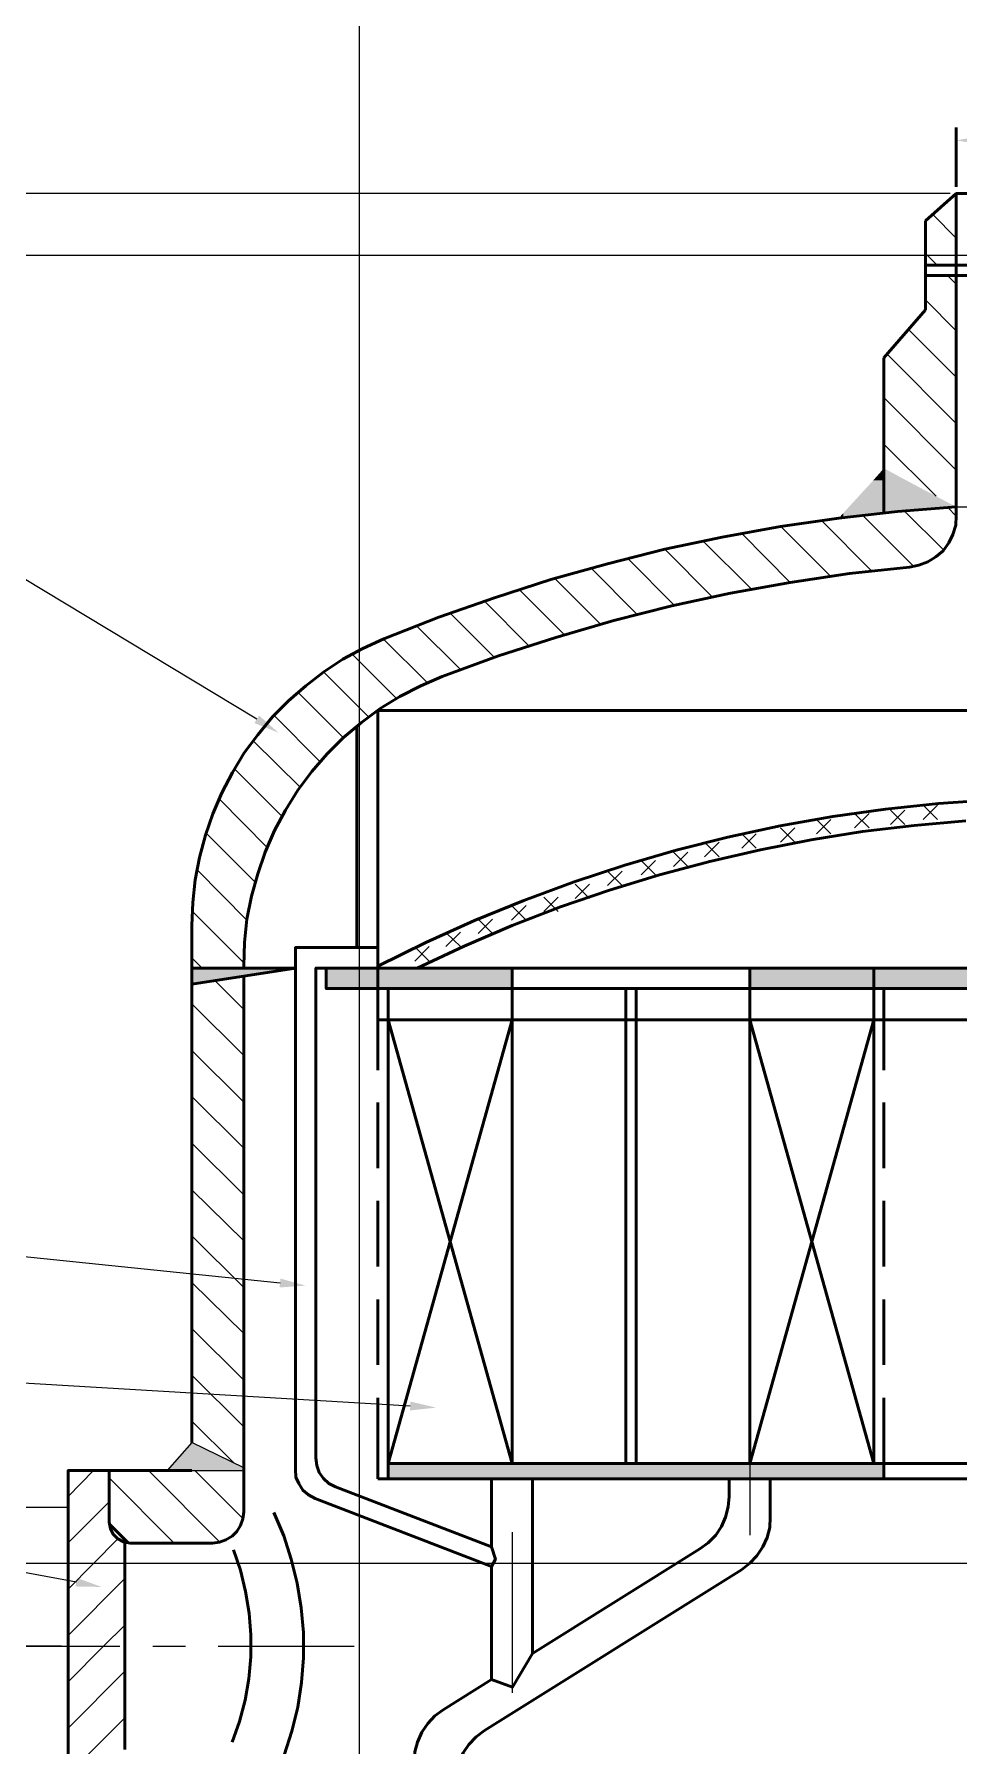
# Model space of a CAD drawing. Header units: millimetres. Extents: x 0 to 841, y 0 to 1189.
# Drawn here: x 138.7 to 222.7, y 815.7 to 971.3 of the extents above; entities that cross this region are included whole.
import ezdxf

# ---------------------------------------------------------------- set-up
doc = ezdxf.new("R2010")
doc.units = ezdxf.units.MM
doc.layers.add('C00-00-00', color=7, linetype='Continuous')
doc.layers.add('CBF-BF-BF', color=7, linetype='Continuous', true_color=0xbfbfbf)

msp = doc.modelspace()

# ---------------------------------------------------------------- hatches: boundary and pattern name
at = {"layer": 'C00-00-00'}
h = msp.add_hatch(color=256, dxfattribs=at)
h.dxf.hatch_style = 2
h.paths.add_polyline_path([(224.79, 962.093439), (224.79, 961.289106), (222.419333, 961.670106)])
h = msp.add_hatch(color=256, dxfattribs=at)
h.dxf.hatch_style = 2
h.paths.add_polyline_path([(214.884, 930.766772), (215.857667, 927.803439), (212.174667, 927.803439)])
h = msp.add_hatch(color=256, dxfattribs=at)
h.dxf.hatch_style = 2
h.paths.add_polyline_path([(215.857667, 931.867439), (215.857667, 930.766772), (214.884, 930.766772)])
h = msp.add_hatch(color=256, dxfattribs=at)
h.dxf.hatch_style = 2
h.paths.add_polyline_path([(214.884, 930.766772), (215.857667, 930.766772), (215.857667, 927.803439)])
h = msp.add_hatch(color=256, dxfattribs=at)
h.dxf.hatch_style = 2
h.paths.add_polyline_path([(215.857667, 931.867439), (217.889667, 930.766772), (215.857667, 930.766772)])
h = msp.add_hatch(color=256, dxfattribs=at)
h.dxf.hatch_style = 2
h.paths.add_polyline_path([(215.857667, 930.766772), (222.419333, 928.353772), (215.857667, 928.353772)])
h = msp.add_hatch(color=256, dxfattribs=at)
h.dxf.hatch_style = 2
h.paths.add_polyline_path([(215.857667, 930.766772), (217.889667, 930.766772), (222.419333, 928.353772)])
h = msp.add_hatch(color=256, dxfattribs=at)
h.dxf.hatch_style = 2
h.paths.add_polyline_path([(211.793667, 927.380106), (212.174667, 927.380106), (211.751333, 927.337772)])
h = msp.add_hatch(color=256, dxfattribs=at)
h.dxf.hatch_style = 2
h.paths.add_polyline_path([(212.174667, 927.803439), (212.174667, 927.380106), (211.793667, 927.380106)])
h = msp.add_hatch(color=256, dxfattribs=at)
h.dxf.hatch_style = 2
h.paths.add_polyline_path([(212.174667, 927.803439), (215.857667, 927.803439), (212.174667, 927.380106)])
h = msp.add_hatch(color=256, dxfattribs=at)
h.dxf.hatch_style = 2
h.paths.add_polyline_path([(215.857667, 928.353772), (222.419333, 928.353772), (215.857667, 927.803439)])
h = msp.add_hatch(color=256, dxfattribs=at)
h.dxf.hatch_style = 2
h.paths.add_polyline_path([(159.088667, 909.388439), (160.866667, 907.822106), (158.665333, 908.711106)])
h = msp.add_hatch(color=256, dxfattribs=at)
h.dxf.hatch_style = 2
h.paths.add_polyline_path([(152.992667, 886.443772), (162.390667, 886.443772), (152.992667, 884.962106)])
h = msp.add_hatch(color=256, dxfattribs=at)
h.dxf.hatch_style = 2
h.paths.add_polyline_path([(165.184667, 886.443772), (169.883667, 884.581106), (165.184667, 884.581106)])
h = msp.add_hatch(color=256, dxfattribs=at)
h.dxf.hatch_style = 2
h.paths.add_polyline_path([(165.184667, 886.443772), (169.883667, 886.443772), (169.883667, 884.581106)])
h = msp.add_hatch(color=256, dxfattribs=at)
h.dxf.hatch_style = 2
h.paths.add_polyline_path([(169.883667, 886.443772), (182.075667, 884.581106), (169.883667, 884.581106)])
h = msp.add_hatch(color=256, dxfattribs=at)
h.dxf.hatch_style = 2
h.paths.add_polyline_path([(169.883667, 886.443772), (182.075667, 886.443772), (182.075667, 884.581106)])
h = msp.add_hatch(color=256, dxfattribs=at)
h.dxf.hatch_style = 2
h.paths.add_polyline_path([(203.665667, 886.443772), (214.926333, 884.581106), (203.665667, 884.581106)])
h = msp.add_hatch(color=256, dxfattribs=at)
h.dxf.hatch_style = 2
h.paths.add_polyline_path([(203.665667, 886.443772), (214.926333, 886.443772), (214.926333, 884.581106)])
h = msp.add_hatch(color=256, dxfattribs=at)
h.dxf.hatch_style = 2
h.paths.add_polyline_path([(214.926333, 886.443772), (232.748667, 884.581106), (214.926333, 884.581106)])
h = msp.add_hatch(color=256, dxfattribs=at)
h.dxf.hatch_style = 2
h.paths.add_polyline_path([(214.926333, 886.443772), (232.748667, 886.443772), (232.748667, 884.581106)])
h = msp.add_hatch(color=256, dxfattribs=at)
h.dxf.hatch_style = 2
h.paths.add_polyline_path([(161.036, 858.207439), (163.322, 857.572439), (160.951333, 857.403106)])
h = msp.add_hatch(color=256, dxfattribs=at)
h.dxf.hatch_style = 2
h.paths.add_polyline_path([(172.847, 847.031439), (175.175333, 846.481106), (172.804667, 846.227106)])
h = msp.add_hatch(color=256, dxfattribs=at)
h.dxf.hatch_style = 2
h.paths.add_polyline_path([(152.992667, 843.306106), (157.691667, 841.020106), (151.003, 841.020106)])
h = msp.add_hatch(color=256, dxfattribs=at)
h.dxf.hatch_style = 2
h.paths.add_polyline_path([(151.003, 841.020106), (157.691667, 840.766106), (150.749, 840.766106)])
h = msp.add_hatch(color=256, dxfattribs=at)
h.dxf.hatch_style = 2
h.paths.add_polyline_path([(151.003, 841.020106), (157.691667, 841.020106), (157.691667, 840.766106)])
h = msp.add_hatch(color=256, dxfattribs=at)
h.dxf.hatch_style = 2
h.paths.add_polyline_path([(170.815, 841.401106), (203.665667, 840.004106), (170.815, 840.004106)])
h = msp.add_hatch(color=256, dxfattribs=at)
h.dxf.hatch_style = 2
h.paths.add_polyline_path([(170.815, 841.401106), (203.665667, 841.401106), (203.665667, 840.004106)])
h = msp.add_hatch(color=256, dxfattribs=at)
h.dxf.hatch_style = 2
h.paths.add_polyline_path([(203.665667, 841.401106), (215.857667, 840.004106), (203.665667, 840.004106)])
h = msp.add_hatch(color=256, dxfattribs=at)
h.dxf.hatch_style = 2
h.paths.add_polyline_path([(203.665667, 841.401106), (215.857667, 841.401106), (215.857667, 840.004106)])
h = msp.add_hatch(color=256, dxfattribs=at)
h.dxf.hatch_style = 2
h.paths.add_polyline_path([(142.578667, 830.987106), (144.78, 830.182772), (142.409333, 830.225106)])

# ---------------------------------------------------------------- linework, layer by layer
at = {"layer": 'C00-00-00', "lineweight": 25}
for points in [[(158.877, 909.048361), (79.713667, 956.800361), (67.521667, 956.800361)], [(222.419333, 928.352361), (243.078, 928.352361)], [(160.993667, 857.782694), (79.798333, 866.164694), (66.251667, 866.164694)], [(172.804667, 846.606694), (79.586667, 852.152361), (65.532, 852.152361)], [(142.494, 830.604694), (79.417333, 842.288694), (66.124667, 842.288694)], [(203.665667, 841.399694), (203.665667, 834.880361)], [(182.075667, 835.176694), (182.075667, 820.571694)], [(141.732, 821.545361), (144.949333, 824.805028), (146.896667, 826.710028)], [(155.363333, 824.805028), (167.724667, 824.805028)]]:
    msp.add_lwpolyline(points, dxfattribs=at)
at = {"layer": 'C00-00-00', "lineweight": 53}
for points in [[(243.078, 928.352361), (243.078, 956.842694), (222.419333, 956.842694), (222.419333, 928.352361)], [(222.419333, 928.352361), (217.085333, 927.929028), (211.751333, 927.336361), (206.459667, 926.574361), (201.168, 925.600694), (195.961, 924.500028), (190.754, 923.187694), (185.589333, 921.748361), (180.467, 920.097361), (175.429333, 918.319361), (170.434, 916.372028)], [(218.186, 922.891361), (219.032667, 923.060694), (219.837, 923.357028), (220.556667, 923.822694), (221.234, 924.373028), (221.742, 925.092694), (222.123, 925.854694), (222.377, 926.701361), (222.419333, 927.548028)], [(218.186, 922.891361), (212.725, 922.298694), (207.348667, 921.494361), (201.93, 920.520694), (196.596, 919.377694), (191.304333, 918.023028), (186.055, 916.499028), (180.848, 914.805694), (175.725667, 912.943028)], [(170.434, 916.372028), (168.529, 915.483028), (166.708667, 914.509361), (164.973, 913.366361), (163.322, 912.096361), (161.755667, 910.741694), (160.316333, 909.260028), (158.961667, 907.651361), (157.734, 906.000361), (156.675667, 904.222361), (155.702, 902.359694), (154.897667, 900.454694), (154.220333, 898.507361), (153.67, 896.475361), (153.289, 894.443361), (153.077333, 892.411361), (152.992667, 890.294694)], [(175.725667, 912.943028), (173.778333, 912.096361), (171.873333, 911.122694), (170.095333, 910.022028), (168.402, 908.752028), (166.751, 907.397361), (165.269333, 905.915694), (163.872333, 904.307028), (162.602333, 902.613694), (161.501667, 900.793361), (160.485667, 898.930694), (159.639, 896.983361), (158.961667, 894.993694), (158.411333, 892.961694), (157.988, 890.887361), (157.776333, 888.770694), (157.691667, 886.654028)], [(169.883667, 884.579694), (169.883667, 909.852694)], [(169.883667, 909.852694), (295.656, 909.852694), (295.656, 886.442361)], [(225.679, 901.724694), (220.810667, 901.386028), (215.984667, 900.878028), (211.201, 900.200694), (206.417333, 899.354028), (201.676, 898.338028), (196.977, 897.152694), (192.320333, 895.798028), (187.706, 894.274028), (183.134, 892.580694), (178.646667, 890.760361), (174.244, 888.770694), (169.883667, 886.611694)], [(223.308333, 899.819694), (218.609333, 899.396361), (213.910333, 898.846028), (209.253667, 898.084028), (204.639333, 897.195028), (200.025, 896.136694), (195.453, 894.909028), (190.923333, 893.512028), (186.478333, 891.988028), (182.075667, 890.294694), (177.715333, 888.432028), (173.439667, 886.442361)], [(162.390667, 886.442361), (162.390667, 888.305028), (169.883667, 888.305028)], [(169.883667, 884.579694), (165.184667, 884.579694), (165.184667, 886.442361), (164.253333, 886.442361), (164.253333, 841.907694)], [(214.926333, 841.399694), (203.665667, 841.399694), (203.665667, 886.442361)], [(232.748667, 841.399694), (214.926333, 841.399694), (214.926333, 886.442361)], [(203.665667, 841.399694), (193.336333, 841.399694), (193.336333, 884.579694), (192.405, 884.579694), (192.405, 841.399694), (182.075667, 841.399694), (182.075667, 884.579694), (170.815, 884.579694)], [(214.926333, 884.579694), (215.857667, 884.579694), (215.857667, 877.171361)], [(169.883667, 881.743361), (232.748667, 881.743361), (229.954667, 881.743361)], [(169.883667, 847.368694), (169.883667, 840.002694)], [(215.857667, 847.368694), (215.857667, 840.002694)], [(164.253333, 841.907694), (164.338, 841.230361), (164.549667, 840.595361), (164.930667, 840.045028), (165.438667, 839.579361), (166.031333, 839.283028)], [(152.992667, 840.764694), (141.732, 840.764694), (141.732, 808.845361)], [(141.732, 840.764694), (145.457333, 840.764694), (145.457333, 836.065694)], [(162.390667, 840.849361), (162.433, 840.172028), (162.687, 839.579361), (163.068, 838.986694), (163.576, 838.563361), (164.168667, 838.224694)], [(180.213, 840.002694), (182.075667, 840.002694), (183.938333, 840.002694)], [(203.665667, 840.002694), (201.803, 840.002694), (201.803, 838.394028)], [(154.855333, 834.160694), (155.490333, 834.245361), (156.083, 834.457028), (156.633333, 834.795694), (157.056667, 835.219028), (157.395333, 835.769361), (157.607, 836.362028), (157.691667, 836.997028)], [(199.136, 833.652694), (199.898, 834.203028), (200.575333, 834.880361), (201.083333, 835.684694), (201.464333, 836.531361), (201.718333, 837.462694), (201.803, 838.394028)], [(145.457333, 836.065694), (145.584333, 835.473028), (145.838333, 834.965028), (146.261667, 834.541694), (146.769667, 834.287694), (147.362333, 834.160694)], [(147.193, 834.203028), (145.499667, 835.896361)], [(160.528, 812.824694), (161.374667, 814.899028), (162.052, 817.058028), (162.602333, 819.259361), (162.941, 821.503028), (163.110333, 823.746694), (163.110333, 826.032694), (162.898667, 828.276361), (162.56, 830.520028), (162.009667, 832.721361), (161.332333, 834.838028), (160.443333, 836.954694)], [(202.903667, 831.747694), (203.665667, 832.340361), (204.300667, 833.017694), (204.851, 833.822028), (205.232, 834.668694), (205.486, 835.600028), (205.528333, 836.531361)], [(156.633333, 816.084361), (157.310667, 817.947028), (157.818667, 819.894361), (158.157333, 821.841694), (158.326667, 823.831361), (158.326667, 825.821028), (158.199667, 827.810694), (157.861, 829.758028), (157.395333, 831.705361), (156.760333, 833.568028)], [(180.213, 833.822028), (180.551667, 832.721361), (180.213, 832.044028), (180.213, 821.757028)], [(180.213, 821.757028), (182.118, 821.079694), (183.938333, 824.127694)], [(180.213, 821.757028), (175.810333, 819.005361)], [(175.810333, 819.005361), (175.048333, 818.455028), (174.413333, 817.777694), (173.863, 816.973361), (173.482, 816.084361), (173.228, 815.195361), (173.185667, 814.221694)], [(179.578, 817.142694), (178.816, 816.550028), (178.138667, 815.872694), (177.630667, 815.110694), (177.249667, 814.221694), (176.995667, 813.290361), (176.911, 812.359028)]]:
    msp.add_lwpolyline(points, dxfattribs=at)
for points in [[(222.419333, 957.435361), (222.419333, 957.435361), (222.419333, 962.854028), (222.419333, 962.854028)], [(222.419333, 956.842694), (222.419333, 956.842694), (219.625333, 954.345028), (219.625333, 954.345028)], [(219.625333, 946.259361), (219.625333, 946.259361), (219.625333, 954.345028), (219.625333, 954.345028)], [(219.625333, 950.323361), (219.625333, 950.323361), (245.914333, 950.323361), (245.914333, 950.323361)], [(245.914333, 949.392028), (245.914333, 949.392028), (219.625333, 949.392028), (219.625333, 949.392028)], [(215.857667, 941.899028), (215.857667, 941.899028), (219.625333, 946.259361), (219.625333, 946.259361)], [(215.857667, 941.899028), (215.857667, 941.899028), (215.857667, 927.802028), (215.857667, 927.802028)], [(222.419333, 928.352361), (222.419333, 928.352361), (222.419333, 927.548028), (222.419333, 927.548028)], [(167.978667, 888.178028), (167.978667, 888.178028), (167.978667, 908.455694), (167.978667, 908.455694)], [(152.992667, 843.304694), (152.992667, 843.304694), (152.992667, 890.294694), (152.992667, 890.294694)], [(157.691667, 886.442361), (157.691667, 886.442361), (152.992667, 886.442361), (152.992667, 886.442361)], [(152.992667, 884.960694), (152.992667, 884.960694), (162.390667, 886.442361), (162.390667, 886.442361)], [(157.691667, 886.442361), (157.691667, 886.442361), (157.691667, 886.654028), (157.691667, 886.654028)], [(162.390667, 886.442361), (162.390667, 886.442361), (157.691667, 886.442361), (157.691667, 886.442361)], [(157.691667, 836.997028), (157.691667, 836.997028), (157.691667, 885.722694), (157.691667, 885.722694)], [(162.390667, 886.442361), (162.390667, 886.442361), (162.390667, 840.849361), (162.390667, 840.849361)], [(232.748667, 886.442361), (232.748667, 886.442361), (164.253333, 886.442361), (164.253333, 886.442361)], [(164.253333, 886.442361), (164.253333, 886.442361), (164.253333, 885.511028), (164.253333, 885.511028)], [(182.075667, 884.579694), (182.075667, 884.579694), (182.075667, 886.442361), (182.075667, 886.442361)], [(232.748667, 884.579694), (232.748667, 884.579694), (169.883667, 884.579694), (169.883667, 884.579694)], [(169.883667, 884.579694), (169.883667, 884.579694), (169.883667, 877.171361), (169.883667, 877.171361)], [(170.815, 840.002694), (170.815, 840.002694), (170.815, 884.579694), (170.815, 884.579694)], [(170.815, 881.743361), (170.815, 881.743361), (182.075667, 841.399694), (182.075667, 841.399694)], [(182.075667, 881.743361), (182.075667, 881.743361), (170.815, 841.399694), (170.815, 841.399694)], [(203.665667, 881.743361), (203.665667, 881.743361), (214.926333, 841.399694), (214.926333, 841.399694)], [(214.926333, 881.743361), (214.926333, 881.743361), (203.665667, 841.399694), (203.665667, 841.399694)], [(169.883667, 874.208028), (169.883667, 874.208028), (169.883667, 868.239028), (169.883667, 868.239028)], [(215.857667, 874.208028), (215.857667, 874.208028), (215.857667, 868.239028), (215.857667, 868.239028)], [(169.883667, 865.275694), (169.883667, 865.275694), (169.883667, 859.306694), (169.883667, 859.306694)], [(215.857667, 865.275694), (215.857667, 865.275694), (215.857667, 859.306694), (215.857667, 859.306694)], [(169.883667, 856.301028), (169.883667, 856.301028), (169.883667, 850.374361), (169.883667, 850.374361)], [(215.857667, 856.301028), (215.857667, 856.301028), (215.857667, 850.374361), (215.857667, 850.374361)], [(152.992667, 840.764694), (152.992667, 840.764694), (141.732, 840.764694), (141.732, 840.764694)], [(232.748667, 841.399694), (232.748667, 841.399694), (170.815, 841.399694), (170.815, 841.399694)], [(166.031333, 839.283028), (166.031333, 839.283028), (180.213, 833.822028), (180.213, 833.822028)], [(232.748667, 840.002694), (232.748667, 840.002694), (169.883667, 840.002694), (169.883667, 840.002694)], [(180.213, 840.002694), (180.213, 840.002694), (180.213, 833.822028), (180.213, 833.822028)], [(183.938333, 840.002694), (183.938333, 840.002694), (183.938333, 824.127694), (183.938333, 824.127694)], [(203.665667, 840.002694), (203.665667, 840.002694), (205.528333, 840.002694), (205.528333, 840.002694)], [(205.528333, 840.002694), (205.528333, 840.002694), (205.528333, 836.531361), (205.528333, 836.531361)], [(164.168667, 838.224694), (164.168667, 838.224694), (180.213, 832.044028), (180.213, 832.044028)], [(146.896667, 834.160694), (146.896667, 834.160694), (146.896667, 815.407028), (146.896667, 815.407028)], [(154.855333, 834.160694), (154.855333, 834.160694), (147.362333, 834.160694), (147.362333, 834.160694)], [(199.136, 833.652694), (199.136, 833.652694), (183.938333, 824.127694), (183.938333, 824.127694)], [(202.903667, 831.747694), (202.903667, 831.747694), (179.578, 817.142694), (179.578, 817.142694)]]:
    msp.add_open_spline(points, degree=3, dxfattribs=at)
at = {"layer": 'C00-00-00', "lineweight": 25}
for points in [[(221.869, 956.842694), (221.869, 956.842694), (89.069333, 956.842694), (89.069333, 956.842694)], [(222.419333, 952.778694), (222.419333, 952.778694), (220.302667, 954.937694), (220.302667, 954.937694)], [(220.683667, 950.323361), (220.683667, 950.323361), (219.625333, 951.381694), (219.625333, 951.381694)], [(222.419333, 948.587694), (222.419333, 948.587694), (221.615, 949.392028), (221.615, 949.392028)], [(222.419333, 944.354361), (222.419333, 944.354361), (219.625333, 947.190694), (219.625333, 947.190694)], [(222.419333, 940.163361), (222.419333, 940.163361), (218.101333, 944.481361), (218.101333, 944.481361)], [(222.419333, 935.930028), (222.419333, 935.930028), (216.154, 942.237694), (216.154, 942.237694)], [(222.419333, 931.696694), (222.419333, 931.696694), (215.857667, 938.300694), (215.857667, 938.300694)], [(220.599, 929.326028), (220.599, 929.326028), (215.857667, 934.067361), (215.857667, 934.067361)], [(218.567, 922.933694), (218.567, 922.933694), (213.910333, 927.590361), (213.910333, 927.590361)], [(221.276333, 924.457694), (221.276333, 924.457694), (217.720333, 927.971361), (217.720333, 927.971361)], [(222.419333, 927.505694), (222.419333, 927.505694), (221.657333, 928.310028), (221.657333, 928.310028)], [(207.348667, 921.494361), (207.348667, 921.494361), (202.946, 925.939361), (202.946, 925.939361)], [(211.031667, 922.044694), (211.031667, 922.044694), (206.502, 926.574361), (206.502, 926.574361)], [(214.757, 922.510361), (214.757, 922.510361), (210.185, 927.124694), (210.185, 927.124694)], [(200.236667, 920.182028), (200.236667, 920.182028), (195.961, 924.500028), (195.961, 924.500028)], [(203.792667, 920.901694), (203.792667, 920.901694), (199.39, 925.262028), (199.39, 925.262028)], [(193.421, 918.615694), (193.421, 918.615694), (189.23, 922.806694), (189.23, 922.806694)], [(196.807667, 919.420028), (196.807667, 919.420028), (192.574333, 923.653361), (192.574333, 923.653361)], [(190.076667, 917.726694), (190.076667, 917.726694), (185.970333, 921.833028), (185.970333, 921.833028)], [(183.599667, 915.737028), (183.599667, 915.737028), (179.578, 919.801028), (179.578, 919.801028)], [(186.817, 916.753028), (186.817, 916.753028), (182.710667, 920.859361), (182.710667, 920.859361)], [(180.467, 914.678694), (180.467, 914.678694), (176.445333, 918.700361), (176.445333, 918.700361)], [(177.376667, 913.578028), (177.376667, 913.578028), (173.397333, 917.557361), (173.397333, 917.557361)], [(171.577, 910.953361), (171.577, 910.953361), (167.555333, 914.975028), (167.555333, 914.975028)], [(174.371, 912.392694), (174.371, 912.392694), (170.391667, 916.329694), (170.391667, 916.329694)], [(169.037, 909.260028), (169.037, 909.260028), (164.930667, 913.366361), (164.930667, 913.366361)], [(166.751, 907.355028), (166.751, 907.355028), (162.602333, 911.503694), (162.602333, 911.503694)], [(164.634333, 905.196028), (164.634333, 905.196028), (160.443333, 909.429361), (160.443333, 909.429361)], [(162.814, 902.867694), (162.814, 902.867694), (158.538333, 907.101028), (158.538333, 907.101028)], [(161.163, 900.243028), (161.163, 900.243028), (156.845, 904.561028), (156.845, 904.561028)], [(159.808333, 897.406694), (159.808333, 897.406694), (155.448, 901.809361), (155.448, 901.809361)], [(217.762667, 900.793361), (217.762667, 900.793361), (216.450333, 899.481028), (216.450333, 899.481028)], [(216.450333, 900.793361), (216.450333, 900.793361), (217.762667, 899.481028), (217.762667, 899.481028)], [(220.726, 901.259028), (220.726, 901.259028), (219.413667, 899.946694), (219.413667, 899.946694)], [(219.413667, 901.259028), (219.413667, 901.259028), (220.726, 899.946694), (220.726, 899.946694)], [(211.031667, 899.946694), (211.031667, 899.946694), (209.719333, 898.634361), (209.719333, 898.634361)], [(209.719333, 899.946694), (209.719333, 899.946694), (211.031667, 898.634361), (211.031667, 898.634361)], [(214.503, 900.497028), (214.503, 900.497028), (213.190667, 899.184694), (213.190667, 899.184694)], [(213.190667, 900.497028), (213.190667, 900.497028), (214.503, 899.184694), (214.503, 899.184694)], [(158.707667, 894.274028), (158.707667, 894.274028), (154.262667, 898.719028), (154.262667, 898.719028)], [(200.871667, 897.872361), (200.871667, 897.872361), (199.559333, 896.560028), (199.559333, 896.560028)], [(199.559333, 897.872361), (199.559333, 897.872361), (200.871667, 896.560028), (200.871667, 896.560028)], [(204.258333, 898.634361), (204.258333, 898.634361), (202.946, 897.322028), (202.946, 897.322028)], [(202.946, 898.634361), (202.946, 898.634361), (204.258333, 897.322028), (204.258333, 897.322028)], [(207.772, 899.184694), (207.772, 899.184694), (206.459667, 897.872361), (206.459667, 897.872361)], [(206.459667, 899.184694), (206.459667, 899.184694), (207.772, 897.872361), (207.772, 897.872361)], [(195.114333, 896.221361), (195.114333, 896.221361), (193.802, 894.909028), (193.802, 894.909028)], [(193.802, 896.221361), (193.802, 896.221361), (195.114333, 894.909028), (195.114333, 894.909028)], [(198.035333, 896.983361), (198.035333, 896.983361), (196.723, 895.671028), (196.723, 895.671028)], [(196.723, 896.983361), (196.723, 896.983361), (198.035333, 895.671028), (198.035333, 895.671028)], [(157.988, 890.802694), (157.988, 890.802694), (153.458333, 895.374694), (153.458333, 895.374694)], [(192.066333, 895.247694), (192.066333, 895.247694), (190.754, 893.935361), (190.754, 893.935361)], [(190.754, 895.247694), (190.754, 895.247694), (192.066333, 893.935361), (192.066333, 893.935361)], [(189.103, 894.062361), (189.103, 894.062361), (187.790667, 892.750028), (187.790667, 892.750028)], [(187.790667, 894.062361), (187.790667, 894.062361), (189.103, 892.750028), (189.103, 892.750028)], [(157.691667, 886.908028), (157.691667, 886.908028), (153.035, 891.564694), (153.035, 891.564694)], [(183.345667, 892.115028), (183.345667, 892.115028), (182.033333, 890.802694), (182.033333, 890.802694)], [(182.033333, 892.115028), (182.033333, 892.115028), (183.345667, 890.802694), (183.345667, 890.802694)], [(186.266667, 892.877028), (186.266667, 892.877028), (184.954333, 891.564694), (184.954333, 891.564694)], [(184.954333, 892.877028), (184.954333, 892.877028), (186.266667, 891.564694), (186.266667, 891.564694)], [(180.297667, 890.887361), (180.297667, 890.887361), (178.985333, 889.575028), (178.985333, 889.575028)], [(178.985333, 890.887361), (178.985333, 890.887361), (180.297667, 889.575028), (180.297667, 889.575028)], [(174.540333, 888.389694), (174.540333, 888.389694), (173.228, 887.077361), (173.228, 887.077361)], [(177.376667, 889.702028), (177.376667, 889.702028), (176.064333, 888.389694), (176.064333, 888.389694)], [(176.106667, 889.617361), (176.106667, 889.617361), (177.376667, 888.389694), (177.376667, 888.389694)], [(153.924, 886.442361), (153.924, 886.442361), (152.992667, 887.373694), (152.992667, 887.373694)], [(173.312667, 888.305028), (173.312667, 888.305028), (174.540333, 887.077361), (174.540333, 887.077361)], [(157.691667, 882.674694), (157.691667, 882.674694), (155.067, 885.299361), (155.067, 885.299361)], [(157.691667, 878.483694), (157.691667, 878.483694), (152.992667, 883.182694), (152.992667, 883.182694)], [(157.691667, 874.250361), (157.691667, 874.250361), (152.992667, 878.949361), (152.992667, 878.949361)], [(157.691667, 870.059361), (157.691667, 870.059361), (152.992667, 874.758361), (152.992667, 874.758361)], [(157.691667, 865.826028), (157.691667, 865.826028), (152.992667, 870.525028), (152.992667, 870.525028)], [(157.691667, 861.635028), (157.691667, 861.635028), (152.992667, 866.291694), (152.992667, 866.291694)], [(157.691667, 857.401694), (157.691667, 857.401694), (152.992667, 862.100694), (152.992667, 862.100694)], [(157.691667, 853.210694), (157.691667, 853.210694), (152.992667, 857.867361), (152.992667, 857.867361)], [(157.691667, 848.977361), (157.691667, 848.977361), (152.992667, 853.676361), (152.992667, 853.676361)], [(157.691667, 844.744028), (157.691667, 844.744028), (152.992667, 849.443028), (152.992667, 849.443028)], [(156.760333, 841.484361), (156.760333, 841.484361), (152.992667, 845.252028), (152.992667, 845.252028)], [(152.992667, 843.304694), (152.992667, 843.304694), (150.749, 840.764694), (150.749, 840.764694)], [(157.691667, 841.018694), (157.691667, 841.018694), (152.992667, 843.304694), (152.992667, 843.304694)], [(141.732, 838.394028), (141.732, 838.394028), (144.060333, 840.764694), (144.060333, 840.764694)], [(155.532667, 834.245361), (155.532667, 834.245361), (149.055667, 840.764694), (149.055667, 840.764694)], [(152.992667, 840.764694), (152.992667, 840.764694), (157.691667, 840.764694), (157.691667, 840.764694)], [(157.607, 836.404361), (157.607, 836.404361), (153.246667, 840.764694), (153.246667, 840.764694)], [(151.384, 834.160694), (151.384, 834.160694), (145.457333, 840.087361), (145.457333, 840.087361)], [(137.287, 837.420361), (137.287, 837.420361), (141.732, 837.420361), (141.732, 837.420361)], [(141.732, 834.203028), (141.732, 834.203028), (145.457333, 837.928361), (145.457333, 837.928361)], [(141.732, 829.969694), (141.732, 829.969694), (146.261667, 834.541694), (146.261667, 834.541694)], [(141.732, 825.778694), (141.732, 825.778694), (146.896667, 830.943361), (146.896667, 830.943361)], [(141.139333, 824.805028), (141.139333, 824.805028), (97.493667, 824.805028), (97.493667, 824.805028)], [(134.112, 824.805028), (134.112, 824.805028), (146.431, 824.805028), (146.431, 824.805028)], [(149.436667, 824.805028), (149.436667, 824.805028), (152.4, 824.805028), (152.4, 824.805028)], [(141.732, 817.354361), (141.732, 817.354361), (146.896667, 822.519028), (146.896667, 822.519028)], [(141.732, 813.121028), (141.732, 813.121028), (146.896667, 818.285694), (146.896667, 818.285694)]]:
    msp.add_open_spline(points, degree=3, dxfattribs=at)
at = {"layer": 'CBF-BF-BF', "lineweight": 9}
for points in [[(168.2, 0), (168.2, 1189.000035)], [(841.000001, 951.200028), (0, 951.200028)], [(841.000001, 832.300024), (0, 832.300024)]]:
    msp.add_lwpolyline(points, dxfattribs=at)

doc.saveas('drawing.dxf')
